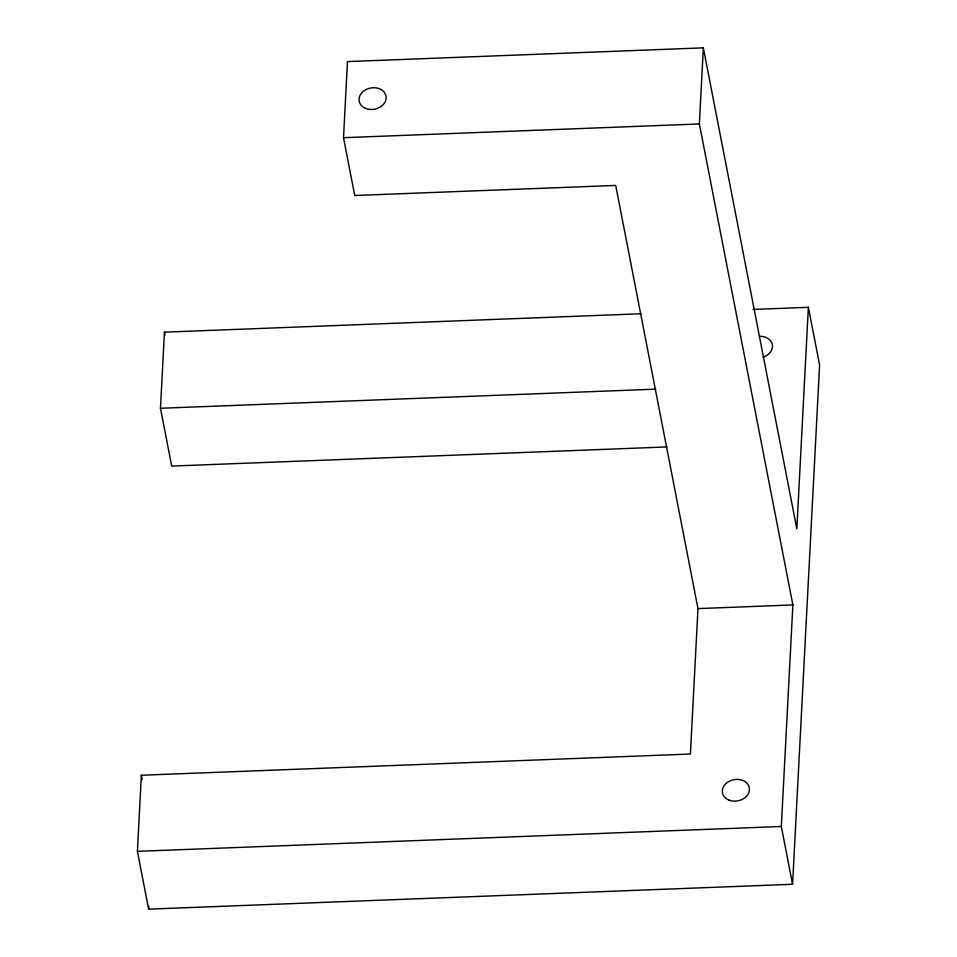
<?xml version="1.0" encoding="UTF-8"?>
<svg xmlns="http://www.w3.org/2000/svg" width="957" height="957" viewBox="0 0 957 957"><rect width="100%" height="100%" fill="white"/><g stroke="black" fill="none" stroke-linecap="round" stroke-linejoin="round"><path stroke-width="1.44" d="M808.366 307.293L819.599 365.096L792.563 884.28L148.634 909.15L137.401 851.347L141.361 775.242L690.404 754.032L697.976 608.604L615.71 185.431L354.748 195.503L343.515 137.7L347.475 61.595L703.335 47.85L796.834 528.838L808.366 307.293L753.087 309.434M667.029 446.943L171.698 466.071L160.465 408.28L164.437 332.163L641.034 313.764M148.634 909.15L148.79 906.159M792.563 884.28L781.331 826.477L792.875 604.944L699.376 123.955L703.335 47.85M343.515 137.7L699.376 123.955M160.465 408.28L655.796 389.152M697.976 608.604L792.875 604.944M137.401 851.347L781.331 826.477M164.437 332.163L164.987 335.058M141.361 775.242L142.198 779.572M759.499 336.314A13.661 10.766 -11 0 1 772.383 344.783A13.661 10.766 -11 0 1 763.04 357.224M365.347 108.285A13.661 10.766 -11 0 0 386.161 98.081A13.661 10.766 -11 0 0 366.328 89.444A13.661 10.766 -11 0 0 365.347 108.285M728.983 800.1A13.661 10.766 -11 0 0 749.439 789.381A13.661 10.766 -11 0 0 729.186 781.307A13.661 10.766 -11 0 0 728.983 800.1"/></g></svg>
